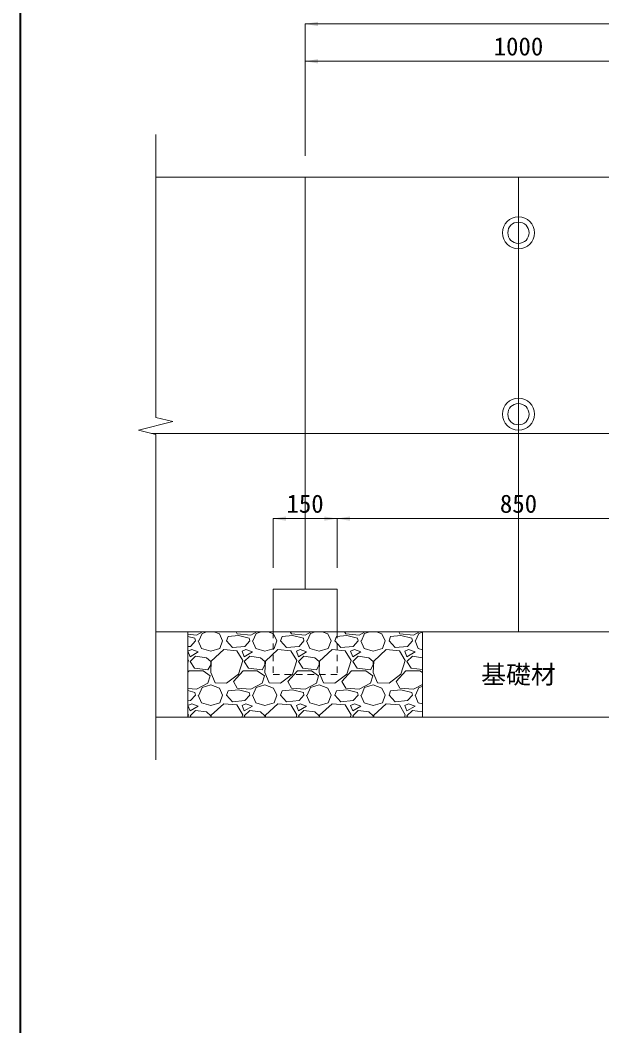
# Model space of a CAD drawing. Units: millimetres at full size. Extents: x 187207 to 255567, y 882048 to 905686.
# Drawn here: x 187707 to 189070, y 901315 to 903672 of the extents above; entities that cross this region are included whole.
import ezdxf
from ezdxf.enums import TextEntityAlignment as Align

# ---------------------------------------------------------------- set-up
doc = ezdxf.new("R2010")
doc.units = ezdxf.units.MM
doc.header["$LTSCALE"] = 20
doc.linetypes.add('USER4', pattern=[1.35, 0.75, -0.6])
for name, color, linetype, lineweight in [('0_2', 7, 'Continuous', 20), ('ハッチング', 7, 'Continuous', 5), ('パネックス', 2, 'Continuous', 13), ('作業エリア', 241, 'Continuous', 13), ('図枠', 5, 'Continuous', 13), ('基礎', 3, 'Continuous', 13), ('寸法線', 7, 'Continuous', 13), ('本体', 2, 'Continuous', 13), ('補助線', 8, 'Continuous', 13)]:
    doc.layers.add(name, color=color, linetype=linetype, lineweight=lineweight)
doc.styles.add('ＭＳ ゴシック', font='')
doc.styles.get('ＭＳ ゴシック').set_extended_font_data('MS Gothic')

# ---------------------------------------------------------------- blocks, each defined once
blk = doc.blocks.new('filled_arrow')
at = {"color": 0, "linetype": 'Continuous', "lineweight": -2}
blk.add_solid([(7.5, 1.25), (0, 0), (7.5, -1.25)], dxfattribs=at)

msp = doc.modelspace()

# ---------------------------------------------------------------- linework, layer by layer
at = {"layer": '0_2', "lineweight": 13}
for p, q in [((188024.91, 903403.34), (188024.91, 902740.84)), ((188064.91, 902730.84), (187984.91, 902710.84)), ((188024.91, 902740.84), (188064.91, 902730.84)), ((187984.91, 902710.84), (188024.91, 902700.84)), ((188024.91, 902700.84), (188024.91, 901938.34))]:
    msp.add_line(p, q, dxfattribs=at)
at = {"layer": 'ハッチング'}
for p, q in [((188120.79, 902230.99), (188099.91, 902232.67)), ((188134.81, 902238.34), (188120.79, 902230.99)), ((188125.87, 902217.02), (188133.49, 902234.8)), ((188133.49, 902234.8), (188144.8, 902238.34)), ((188161.31, 902238.34), (188174.13, 902233.53)), ((188174.13, 902233.53), (188181.75, 902217.02)), ((188218.58, 902229.72), (188194.45, 902227.18)), ((188216.04, 902233.53), (188213.23, 902238.34)), ((188247.79, 902230.99), (188216.04, 902233.53)), ((188243.98, 902223.37), (188218.58, 902229.72)), ((188261.81, 902238.34), (188247.79, 902230.99)), ((188252.87, 902217.02), (188260.49, 902234.8)), ((188260.49, 902234.8), (188271.8, 902238.34)), ((188288.31, 902238.34), (188301.13, 902233.53)), ((188301.13, 902233.53), (188308.75, 902217.02)), ((188345.58, 902229.72), (188321.45, 902227.18)), ((188343.04, 902233.53), (188340.23, 902238.34)), ((188374.79, 902230.99), (188343.04, 902233.53)), ((188370.98, 902223.37), (188345.58, 902229.72)), ((188388.81, 902238.34), (188374.79, 902230.99)), ((188379.87, 902217.02), (188387.49, 902234.8)), ((188387.49, 902234.8), (188398.8, 902238.34)), ((188415.31, 902238.34), (188428.13, 902233.53)), ((188428.13, 902233.53), (188435.75, 902217.02)), ((188472.58, 902229.72), (188448.45, 902227.18)), ((188470.04, 902233.53), (188467.23, 902238.34)), ((188501.79, 902230.99), (188470.04, 902233.53)), ((188497.98, 902223.37), (188472.58, 902229.72)), ((188515.81, 902238.34), (188501.79, 902230.99)), ((188506.87, 902217.02), (188514.49, 902234.8)), ((188514.49, 902234.8), (188525.8, 902238.34)), ((188542.31, 902238.34), (188555.13, 902233.53)), ((188555.13, 902233.53), (188562.75, 902217.02)), ((188599.58, 902229.72), (188575.45, 902227.18)), ((188597.04, 902233.53), (188594.23, 902238.34)), ((188628.79, 902230.99), (188597.04, 902233.53)), ((188624.98, 902223.37), (188599.58, 902229.72)), ((188642.81, 902238.34), (188628.79, 902230.99)), ((188633.87, 902217.02), (188641.49, 902234.8)), ((188641.49, 902234.8), (188649.91, 902237.44)), ((188116.98, 902223.37), (188099.91, 902227.64)), ((188106.82, 902204.32), (188099.91, 902203.72)), ((188118.25, 902217.02), (188106.82, 902204.32)), ((188118.25, 902217.02), (188116.98, 902223.37)), ((188124.6, 902217.02), (188132.22, 902199.24)), ((188175.4, 902199.24), (188181.75, 902217.02)), ((188190.64, 902217.02), (188194.45, 902227.18)), ((188204.61, 902201.78), (188190.64, 902217.02)), ((188233.82, 902204.32), (188204.61, 902201.78)), ((188245.25, 902217.02), (188233.82, 902204.32)), ((188245.25, 902217.02), (188243.98, 902223.37)), ((188251.6, 902217.02), (188259.22, 902199.24)), ((188302.4, 902199.24), (188308.75, 902217.02)), ((188317.64, 902217.02), (188321.45, 902227.18)), ((188331.61, 902201.78), (188317.64, 902217.02)), ((188360.82, 902204.32), (188331.61, 902201.78)), ((188372.25, 902217.02), (188360.82, 902204.32)), ((188372.25, 902217.02), (188370.98, 902223.37)), ((188378.6, 902217.02), (188386.22, 902199.24)), ((188429.4, 902199.24), (188435.75, 902217.02)), ((188444.64, 902217.02), (188448.45, 902227.18)), ((188458.61, 902201.78), (188444.64, 902217.02)), ((188487.82, 902204.32), (188458.61, 902201.78)), ((188499.25, 902217.02), (188487.82, 902204.32)), ((188499.25, 902217.02), (188497.98, 902223.37)), ((188505.6, 902217.02), (188513.22, 902199.24)), ((188556.4, 902199.24), (188562.75, 902217.02)), ((188571.64, 902217.02), (188575.45, 902227.18)), ((188585.61, 902201.78), (188571.64, 902217.02)), ((188614.82, 902204.32), (188585.61, 902201.78)), ((188626.25, 902217.02), (188614.82, 902204.32)), ((188626.25, 902217.02), (188624.98, 902223.37)), ((188632.6, 902217.02), (188640.22, 902199.24)), ((188109.36, 902196.7), (188100.47, 902192.89)), ((188100.47, 902192.89), (188105.55, 902180.19)), ((188105.55, 902180.19), (188124.6, 902191.62)), ((188118.25, 902181.46), (188105.55, 902168.76)), ((188124.6, 902191.62), (188109.36, 902196.7)), ((188143.65, 902177.65), (188118.25, 902181.46)), ((188132.22, 902199.24), (188153.81, 902192.89)), ((188153.81, 902192.89), (188175.4, 902199.24)), ((188184.29, 902196.7), (188155.08, 902170.03)), ((188214.77, 902194.16), (188184.29, 902196.7)), ((188228.74, 902171.3), (188214.77, 902194.16)), ((188236.36, 902196.7), (188227.47, 902192.89)), ((188227.47, 902192.89), (188232.55, 902180.19)), ((188232.55, 902180.19), (188251.6, 902191.62)), ((188245.25, 902181.46), (188232.55, 902168.76)), ((188251.6, 902191.62), (188236.36, 902196.7)), ((188270.65, 902177.65), (188245.25, 902181.46)), ((188259.22, 902199.24), (188280.81, 902192.89)), ((188280.81, 902192.89), (188302.4, 902199.24)), ((188311.29, 902196.7), (188282.08, 902170.03)), ((188341.77, 902194.16), (188311.29, 902196.7)), ((188355.74, 902171.3), (188341.77, 902194.16)), ((188363.36, 902196.7), (188354.47, 902192.89)), ((188354.47, 902192.89), (188359.55, 902180.19)), ((188359.55, 902180.19), (188378.6, 902191.62)), ((188372.25, 902181.46), (188359.55, 902168.76)), ((188378.6, 902191.62), (188363.36, 902196.7)), ((188397.65, 902177.65), (188372.25, 902181.46)), ((188386.22, 902199.24), (188407.81, 902192.89)), ((188407.81, 902192.89), (188429.4, 902199.24)), ((188438.29, 902196.7), (188409.08, 902170.03)), ((188468.77, 902194.16), (188438.29, 902196.7)), ((188482.74, 902171.3), (188468.77, 902194.16)), ((188490.36, 902196.7), (188481.47, 902192.89)), ((188481.47, 902192.89), (188486.55, 902180.19)), ((188486.55, 902180.19), (188505.6, 902191.62)), ((188499.25, 902181.46), (188486.55, 902168.76)), ((188505.6, 902191.62), (188490.36, 902196.7)), ((188524.65, 902177.65), (188499.25, 902181.46)), ((188513.22, 902199.24), (188534.81, 902192.89)), ((188534.81, 902192.89), (188556.4, 902199.24)), ((188565.29, 902196.7), (188536.08, 902170.03)), ((188595.77, 902194.16), (188565.29, 902196.7)), ((188609.74, 902171.3), (188595.77, 902194.16)), ((188617.36, 902196.7), (188608.47, 902192.89)), ((188608.47, 902192.89), (188613.55, 902180.19)), ((188613.55, 902180.19), (188632.6, 902191.62)), ((188626.25, 902181.46), (188613.55, 902168.76)), ((188632.6, 902191.62), (188617.36, 902196.7)), ((188649.91, 902177.92), (188626.25, 902181.46)), ((188640.22, 902199.24), (188649.91, 902196.39)), ((188101.74, 902171.3), (188099.91, 902174.3)), ((188099.91, 902165.58), (188101.74, 902171.3)), ((188105.55, 902168.76), (188115.71, 902153.52)), ((188153.81, 902168.76), (188143.65, 902177.65)), ((188147.46, 902149.71), (188153.81, 902161.14)), ((188155.08, 902170.03), (188153.81, 902143.36)), ((188153.81, 902161.14), (188153.81, 902168.76)), ((188218.58, 902139.55), (188228.74, 902171.3)), ((188232.55, 902168.76), (188242.71, 902153.52)), ((188280.81, 902168.76), (188270.65, 902177.65)), ((188274.46, 902149.71), (188280.81, 902161.14)), ((188282.08, 902170.03), (188280.81, 902143.36)), ((188280.81, 902161.14), (188280.81, 902168.76)), ((188345.58, 902139.55), (188355.74, 902171.3)), ((188359.55, 902168.76), (188369.71, 902153.52)), ((188407.81, 902168.76), (188397.65, 902177.65)), ((188401.46, 902149.71), (188407.81, 902161.14)), ((188409.08, 902170.03), (188407.81, 902143.36)), ((188407.81, 902161.14), (188407.81, 902168.76)), ((188472.58, 902139.55), (188482.74, 902171.3)), ((188486.55, 902168.76), (188496.71, 902153.52)), ((188534.81, 902168.76), (188524.65, 902177.65)), ((188528.46, 902149.71), (188534.81, 902161.14)), ((188536.08, 902170.03), (188534.81, 902143.36)), ((188534.81, 902161.14), (188534.81, 902168.76)), ((188599.58, 902139.55), (188609.74, 902171.3)), ((188613.55, 902168.76), (188623.71, 902153.52)), ((188099.91, 902143.73), (188103.01, 902147.17)), ((188103.01, 902147.17), (188136.03, 902147.17)), ((188115.71, 902153.52), (188147.46, 902149.71)), ((188136.03, 902147.17), (188152.54, 902135.74)), ((188152.54, 902135.74), (188147.46, 902117.96)), ((188153.81, 902143.36), (188163.97, 902119.23)), ((188190.64, 902117.96), (188218.58, 902139.55)), ((188207.15, 902121.77), (188230.01, 902147.17)), ((188230.01, 902147.17), (188263.03, 902147.17)), ((188242.71, 902153.52), (188274.46, 902149.71)), ((188263.03, 902147.17), (188279.54, 902135.74)), ((188279.54, 902135.74), (188274.46, 902117.96)), ((188280.81, 902143.36), (188290.97, 902119.23)), ((188317.64, 902117.96), (188345.58, 902139.55)), ((188334.15, 902121.77), (188357.01, 902147.17)), ((188357.01, 902147.17), (188390.03, 902147.17)), ((188369.71, 902153.52), (188401.46, 902149.71)), ((188390.03, 902147.17), (188406.54, 902135.74)), ((188406.54, 902135.74), (188401.46, 902117.96)), ((188407.81, 902143.36), (188417.97, 902119.23)), ((188444.64, 902117.96), (188472.58, 902139.55)), ((188461.15, 902121.77), (188484.01, 902147.17)), ((188484.01, 902147.17), (188517.03, 902147.17)), ((188496.71, 902153.52), (188528.46, 902149.71)), ((188517.03, 902147.17), (188533.54, 902135.74)), ((188533.54, 902135.74), (188528.46, 902117.96)), ((188534.81, 902143.36), (188544.97, 902119.23)), ((188571.64, 902117.96), (188599.58, 902139.55)), ((188588.15, 902121.77), (188611.01, 902147.17)), ((188611.01, 902147.17), (188644.03, 902147.17)), ((188623.71, 902153.52), (188649.91, 902150.38)), ((188644.03, 902147.17), (188649.91, 902143.1)), ((188147.46, 902117.96), (188120.79, 902103.99)), ((188133.49, 902107.8), (188153.81, 902114.15)), ((188153.81, 902114.15), (188174.13, 902106.53)), ((188163.97, 902119.23), (188190.64, 902117.96)), ((188216.04, 902106.53), (188207.15, 902121.77)), ((188274.46, 902117.96), (188247.79, 902103.99)), ((188260.49, 902107.8), (188280.81, 902114.15)), ((188280.81, 902114.15), (188301.13, 902106.53)), ((188290.97, 902119.23), (188317.64, 902117.96)), ((188343.04, 902106.53), (188334.15, 902121.77)), ((188401.46, 902117.96), (188374.79, 902103.99)), ((188387.49, 902107.8), (188407.81, 902114.15)), ((188407.81, 902114.15), (188428.13, 902106.53)), ((188417.97, 902119.23), (188444.64, 902117.96)), ((188470.04, 902106.53), (188461.15, 902121.77)), ((188528.46, 902117.96), (188501.79, 902103.99)), ((188514.49, 902107.8), (188534.81, 902114.15)), ((188534.81, 902114.15), (188555.13, 902106.53)), ((188544.97, 902119.23), (188571.64, 902117.96)), ((188597.04, 902106.53), (188588.15, 902121.77)), ((188649.91, 902115.06), (188628.79, 902103.99)), ((188641.49, 902107.8), (188649.91, 902110.44)), ((188120.79, 902103.99), (188099.91, 902105.67)), ((188116.98, 902096.37), (188099.91, 902100.64)), ((188118.25, 902090.02), (188106.82, 902077.32)), ((188118.25, 902090.02), (188116.98, 902096.37)), ((188124.6, 902090.02), (188132.22, 902072.24)), ((188125.87, 902090.02), (188133.49, 902107.8)), ((188174.13, 902106.53), (188181.75, 902090.02)), ((188175.4, 902072.24), (188181.75, 902090.02)), ((188190.64, 902090.02), (188194.45, 902100.18)), ((188204.61, 902074.78), (188190.64, 902090.02)), ((188218.58, 902102.72), (188194.45, 902100.18)), ((188247.79, 902103.99), (188216.04, 902106.53)), ((188243.98, 902096.37), (188218.58, 902102.72)), ((188245.25, 902090.02), (188233.82, 902077.32)), ((188245.25, 902090.02), (188243.98, 902096.37)), ((188251.6, 902090.02), (188259.22, 902072.24)), ((188252.87, 902090.02), (188260.49, 902107.8)), ((188301.13, 902106.53), (188308.75, 902090.02)), ((188302.4, 902072.24), (188308.75, 902090.02)), ((188317.64, 902090.02), (188321.45, 902100.18)), ((188331.61, 902074.78), (188317.64, 902090.02)), ((188345.58, 902102.72), (188321.45, 902100.18)), ((188374.79, 902103.99), (188343.04, 902106.53)), ((188370.98, 902096.37), (188345.58, 902102.72)), ((188372.25, 902090.02), (188360.82, 902077.32)), ((188372.25, 902090.02), (188370.98, 902096.37)), ((188378.6, 902090.02), (188386.22, 902072.24)), ((188379.87, 902090.02), (188387.49, 902107.8)), ((188428.13, 902106.53), (188435.75, 902090.02)), ((188429.4, 902072.24), (188435.75, 902090.02)), ((188444.64, 902090.02), (188448.45, 902100.18)), ((188458.61, 902074.78), (188444.64, 902090.02)), ((188472.58, 902102.72), (188448.45, 902100.18)), ((188501.79, 902103.99), (188470.04, 902106.53)), ((188497.98, 902096.37), (188472.58, 902102.72)), ((188499.25, 902090.02), (188487.82, 902077.32)), ((188499.25, 902090.02), (188497.98, 902096.37)), ((188505.6, 902090.02), (188513.22, 902072.24)), ((188506.87, 902090.02), (188514.49, 902107.8)), ((188555.13, 902106.53), (188562.75, 902090.02)), ((188556.4, 902072.24), (188562.75, 902090.02)), ((188571.64, 902090.02), (188575.45, 902100.18)), ((188585.61, 902074.78), (188571.64, 902090.02)), ((188599.58, 902102.72), (188575.45, 902100.18)), ((188628.79, 902103.99), (188597.04, 902106.53)), ((188624.98, 902096.37), (188599.58, 902102.72)), ((188626.25, 902090.02), (188614.82, 902077.32)), ((188626.25, 902090.02), (188624.98, 902096.37)), ((188632.6, 902090.02), (188640.22, 902072.24)), ((188633.87, 902090.02), (188641.49, 902107.8)), ((188106.82, 902077.32), (188099.91, 902076.72)), ((188109.36, 902069.7), (188100.47, 902065.89)), ((188100.47, 902065.89), (188105.55, 902053.19)), ((188105.55, 902053.19), (188124.6, 902064.62)), ((188124.6, 902064.62), (188109.36, 902069.7)), ((188132.22, 902072.24), (188153.81, 902065.89)), ((188153.81, 902065.89), (188175.4, 902072.24)), ((188184.29, 902069.7), (188155.08, 902043.03)), ((188214.77, 902067.16), (188184.29, 902069.7)), ((188233.82, 902077.32), (188204.61, 902074.78)), ((188228.74, 902044.3), (188214.77, 902067.16)), ((188236.36, 902069.7), (188227.47, 902065.89)), ((188227.47, 902065.89), (188232.55, 902053.19)), ((188232.55, 902053.19), (188251.6, 902064.62)), ((188251.6, 902064.62), (188236.36, 902069.7)), ((188259.22, 902072.24), (188280.81, 902065.89)), ((188280.81, 902065.89), (188302.4, 902072.24)), ((188311.29, 902069.7), (188282.08, 902043.03)), ((188341.77, 902067.16), (188311.29, 902069.7)), ((188360.82, 902077.32), (188331.61, 902074.78)), ((188355.74, 902044.3), (188341.77, 902067.16)), ((188363.36, 902069.7), (188354.47, 902065.89)), ((188354.47, 902065.89), (188359.55, 902053.19)), ((188359.55, 902053.19), (188378.6, 902064.62)), ((188378.6, 902064.62), (188363.36, 902069.7)), ((188386.22, 902072.24), (188407.81, 902065.89)), ((188407.81, 902065.89), (188429.4, 902072.24)), ((188438.29, 902069.7), (188409.08, 902043.03)), ((188468.77, 902067.16), (188438.29, 902069.7)), ((188487.82, 902077.32), (188458.61, 902074.78)), ((188482.74, 902044.3), (188468.77, 902067.16)), ((188490.36, 902069.7), (188481.47, 902065.89)), ((188481.47, 902065.89), (188486.55, 902053.19)), ((188486.55, 902053.19), (188505.6, 902064.62)), ((188505.6, 902064.62), (188490.36, 902069.7)), ((188513.22, 902072.24), (188534.81, 902065.89)), ((188534.81, 902065.89), (188556.4, 902072.24)), ((188565.29, 902069.7), (188536.08, 902043.03)), ((188595.77, 902067.16), (188565.29, 902069.7)), ((188614.82, 902077.32), (188585.61, 902074.78)), ((188609.74, 902044.3), (188595.77, 902067.16)), ((188617.36, 902069.7), (188608.47, 902065.89)), ((188608.47, 902065.89), (188613.55, 902053.19)), ((188613.55, 902053.19), (188632.6, 902064.62)), ((188632.6, 902064.62), (188617.36, 902069.7)), ((188640.22, 902072.24), (188649.91, 902069.39)), ((188101.74, 902044.3), (188099.91, 902047.3)), ((188099.91, 902038.58), (188101.74, 902044.3)), ((188118.25, 902054.46), (188105.55, 902041.76)), ((188105.55, 902041.76), (188107.83, 902038.34)), ((188143.65, 902050.65), (188118.25, 902054.46)), ((188153.81, 902041.76), (188143.65, 902050.65)), ((188153.81, 902038.34), (188153.81, 902041.76)), ((188155.08, 902043.03), (188154.85, 902038.34)), ((188226.83, 902038.34), (188228.74, 902044.3)), ((188245.25, 902054.46), (188232.55, 902041.76)), ((188232.55, 902041.76), (188234.83, 902038.34)), ((188270.65, 902050.65), (188245.25, 902054.46)), ((188280.81, 902041.76), (188270.65, 902050.65)), ((188280.81, 902038.34), (188280.81, 902041.76)), ((188282.08, 902043.03), (188281.85, 902038.34)), ((188353.83, 902038.34), (188355.74, 902044.3)), ((188372.25, 902054.46), (188359.55, 902041.76)), ((188359.55, 902041.76), (188361.83, 902038.34)), ((188397.65, 902050.65), (188372.25, 902054.46)), ((188407.81, 902041.76), (188397.65, 902050.65)), ((188407.81, 902038.34), (188407.81, 902041.76)), ((188409.08, 902043.03), (188408.85, 902038.34)), ((188480.83, 902038.34), (188482.74, 902044.3)), ((188499.25, 902054.46), (188486.55, 902041.76)), ((188486.55, 902041.76), (188488.83, 902038.34)), ((188524.65, 902050.65), (188499.25, 902054.46)), ((188534.81, 902041.76), (188524.65, 902050.65)), ((188534.81, 902038.34), (188534.81, 902041.76)), ((188536.08, 902043.03), (188535.85, 902038.34)), ((188607.83, 902038.34), (188609.74, 902044.3)), ((188626.25, 902054.46), (188613.55, 902041.76)), ((188613.55, 902041.76), (188615.83, 902038.34)), ((188649.91, 902050.92), (188626.25, 902054.46))]:
    msp.add_line(p, q, dxfattribs=at)
at = {"layer": 'パネックス', "lineweight": 15}
for p, q in [((188024.91, 903303.34), (190724.91, 903303.34)), ((188374.91, 903303.34), (188374.91, 902703.34))]:
    msp.add_line(p, q, dxfattribs=at)
at = {"layer": 'パネックス', "lineweight": 9}
for centre, radius in [((188874.91, 903173.34), 37.5), ((188874.91, 903173.34), 25), ((188874.91, 902748.34), 37.5), ((188874.91, 902748.34), 25)]:
    msp.add_circle(centre, radius, dxfattribs=at)
at = {"layer": '作業エリア'}
for p, q in [((188099.91, 902238.34), (188099.91, 902038.34)), ((188649.91, 902238.34), (188649.91, 902038.34))]:
    msp.add_line(p, q, dxfattribs=at)
at = {"layer": '図枠', "lineweight": 40}
msp.add_line((187707.31, 904698.33), (187707.31, 897773.33), dxfattribs=at)
at = {"layer": '基礎'}
msp.add_line((190724.91, 902038.34), (188024.91, 902038.34), dxfattribs=at)
at = {"layer": '寸法線'}
for p, q in [((188374.91, 903662.64), (190374.91, 903662.64)), ((188374.91, 903353.34), (188374.91, 903662.64)), ((188374.91, 903575.14), (189374.91, 903575.14)), ((188374.91, 903353.34), (188374.91, 903575.14)), ((188299.91, 902503.68), (188449.91, 902503.68)), ((188299.91, 902388.34), (188299.91, 902503.68)), ((188449.91, 902388.34), (188449.91, 902503.68)), ((188449.91, 902503.68), (189299.91, 902503.68)), ((188449.91, 902388.34), (188449.91, 902503.68))]:
    msp.add_line(p, q, dxfattribs=at)
at = {"layer": '本体'}
for p, q in [((188014.91, 902703.34), (190714.91, 902703.34)), ((188374.91, 902703.34), (188374.91, 902338.34)), ((188299.91, 902338.34), (188449.91, 902338.34)), ((188299.91, 902338.34), (188299.91, 902238.34)), ((188449.91, 902338.34), (188449.91, 902238.34)), ((188024.91, 902238.34), (188299.91, 902238.34)), ((188299.91, 902238.34), (188449.91, 902238.34)), ((188449.91, 902238.34), (189299.91, 902238.34))]:
    msp.add_line(p, q, dxfattribs=at)
at = {"layer": '本体', "linetype": 'USER4'}
for p, q in [((188299.91, 902238.34), (188299.91, 902138.34)), ((188449.91, 902238.34), (188449.91, 902138.34)), ((188299.91, 902138.34), (188449.91, 902138.34))]:
    msp.add_line(p, q, dxfattribs=at)
at = {"layer": '補助線'}
msp.add_line((188874.91, 903303.34), (188874.91, 902238.34), dxfattribs=at)

# ---------------------------------------------------------------- block references
at = {"layer": '寸法線', "xscale": 4, "yscale": 4}
for p in [(188374.91, 903662.64), (188374.91, 903575.14), (188299.91, 902503.68), (188449.91, 902503.68)]:
    msp.add_blockref('filled_arrow', p, dxfattribs=at)
at = {"layer": '寸法線', "xscale": 4, "yscale": 4, "rotation": 180}
msp.add_blockref('filled_arrow', (188449.91, 902503.68), dxfattribs=at)

# ---------------------------------------------------------------- texts
at = {"layer": '寸法線', "style": 'ＭＳ ゴシック'}
for s, p in [('1000', (188874.91, 903610.14)), ('150', (188374.91, 902538.68)), ('850', (188874.91, 902538.68)), ('基礎材', (188874.91, 902138.34))]:
    msp.add_text(s, height=42.72, dxfattribs=at).set_placement(p, align=Align.MIDDLE_CENTER)

doc.saveas('drawing.dxf')
